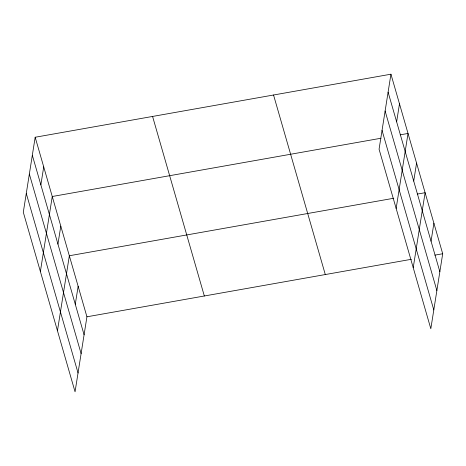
<?xml version="1.0" encoding="UTF-8"?>
<svg xmlns="http://www.w3.org/2000/svg" width="466" height="466" viewBox="0 0 466 466"><rect width="100%" height="100%" fill="white"/><g stroke="black" fill="none" stroke-linecap="round" stroke-linejoin="round"><path stroke-width="0.7" d="M35.177 137.249L23.3 212.251L75.055 391.801L86.932 316.798L35.177 137.249L390.945 74.199L442.7 253.749L430.823 328.751L379.068 149.202L390.945 74.199M40.868 184.868L43.717 166.875M40.379 271.503L52.256 196.501L380.984 138.245M57.947 244.12L60.796 226.126M57.458 330.755L69.341 255.752L393.793 198.248M75.288 304.269L78.137 286.275M396.636 121.818L399.484 103.825M396.147 208.453L408.024 133.451L400.195 134.837M413.715 181.07L416.563 163.077M413.226 267.705L425.103 192.703L417.274 194.089M431.05 241.219L433.904 223.226M86.932 316.798L411.391 259.294M434.871 255.135L442.7 253.749M388.096 92.198L439.852 271.742M385.114 111.007L436.869 290.557M382.044 130.393L433.799 309.937M273.542 95.006L325.297 274.556M152.58 116.442L204.335 295.992M32.329 155.248L84.084 334.792M29.352 174.057L81.107 353.607M26.282 193.442L78.038 372.986"/></g></svg>
